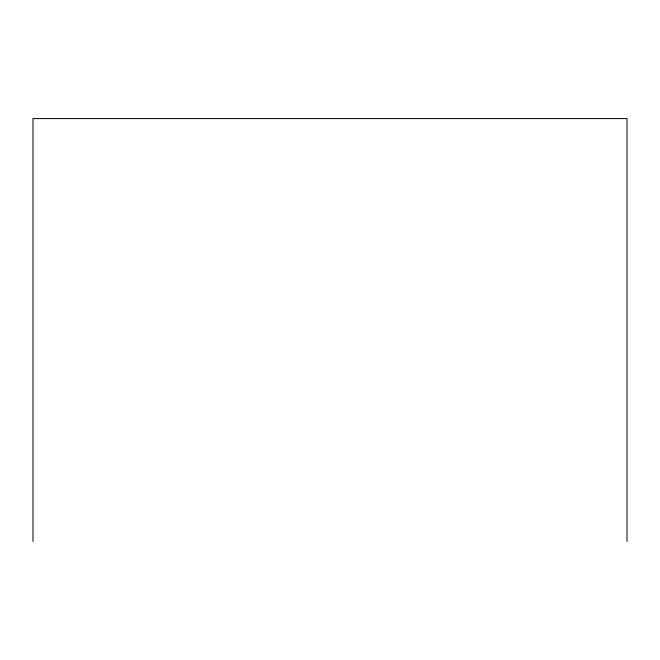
<?xml version="1.0" encoding="UTF-8"?>
<svg xmlns="http://www.w3.org/2000/svg" width="660" height="660" viewBox="0 0 660 660"><rect width="100%" height="100%" fill="white"/><g stroke="black" fill="none" stroke-linecap="round" stroke-linejoin="round"><path stroke-width="0.99" d="M627 541.423L627 118.577L33 118.577L33 541.423"/></g></svg>
